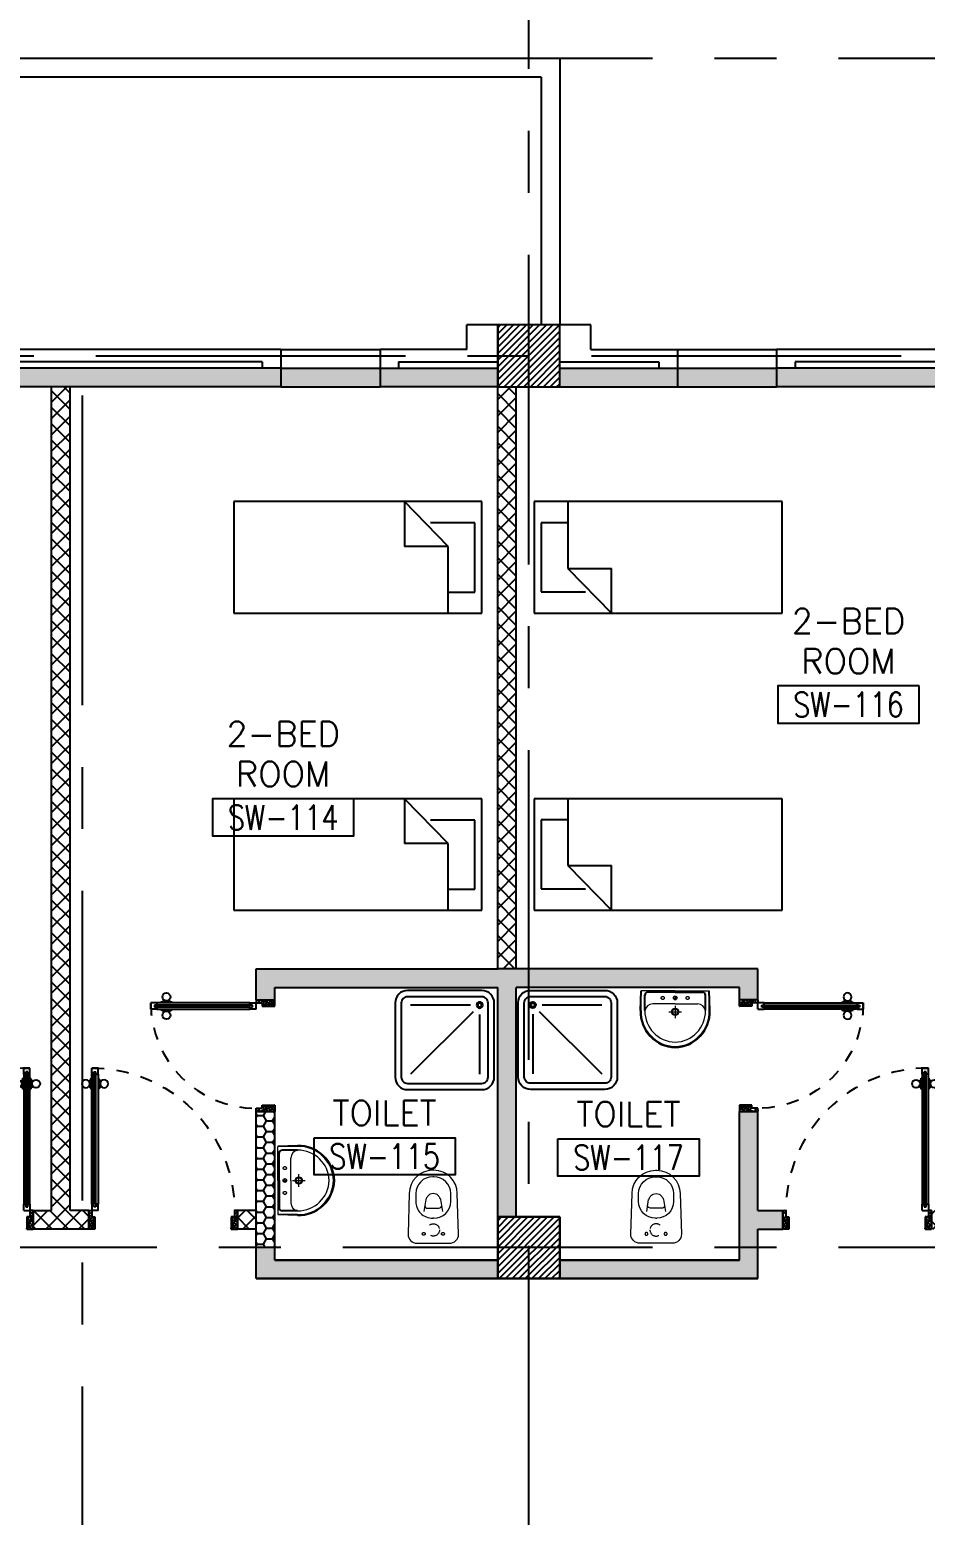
# Model space of a CAD drawing. Extents: x 276011.4 to 276105.3, y 57291.9 to 57371.4.
# Drawn here: x 276083.59 to 276090.82, y 57348.22 to 57360.21 of the extents above; entities that cross this region are included whole.
import ezdxf
from ezdxf.enums import TextEntityAlignment as Align

# ---------------------------------------------------------------- set-up
doc = ezdxf.new("R2010")
doc.units = 0
doc.header["$MEASUREMENT"] = 0
doc.header["$PDMODE"] = 34
for name, pattern in [('CENTERX2', [4, 2.5, -0.5, 0.5, -0.5]), ('DASHED', [0.75, 0.5, -0.25]), ('HIDDEN', [0.375, 0.25, -0.125]), ('HIDDEN2', [0.1875, 0.125, -0.0625])]:
    doc.linetypes.add(name, pattern=pattern)
doc.layers.get('0').update_dxf_attribs({"linetype": 'CONTINUOUS'})
doc.layers.get('DEFPOINTS').update_dxf_attribs({"linetype": 'CONTINUOUS'})
for name, color, linetype in [('AX-DIM', 4, 'CONTINUOUS'), ('AXES', 11, 'CENTERX2'), ('COL', 5, 'CONTINUOUS'), ('DOOR', 7, 'CONTINUOUS'), ('FIX', 3, 'CONTINUOUS'), ('FUR', 4, 'CONTINUOUS'), ('HAT', 8, 'CONTINUOUS'), ('INSUL', 4, 'CONTINUOUS'), ('PROJ-L', 4, 'CONTINUOUS'), ('RM-BOX', 4, 'CONTINUOUS'), ('RM-NAME', 2, 'CONTINUOUS'), ('RM-NO', 2, 'CONTINUOUS'), ('WALL', 2, 'CONTINUOUS'), ('WallType', 11, 'CONTINUOUS'), ('WallType2', 3, 'CONTINUOUS'), ('WIN', 3, 'CONTINUOUS')]:
    doc.layers.add(name, color=color, linetype=linetype)
doc.styles.add('ROMANS', font='ROMANS.shx', dxfattribs={"width": 0.6})
doc.dimstyles.new('STANDARD in', dxfattribs={"dimtxt": 0.24, "dimasz": 0.1, "dimexe": 0.07, "dimexo": 0.05, "dimgap": 0.05, "dimtad": 1, "dimdec": 0, "dimlfac": 1000, "dimzin": 0, "dimdsep": 46, "dimtxsty": 'ROMANS', "dimblk": 'ARCHTICK', "dimcen": 0.05, "dimdle": 0.05, "dimclrd": 4, "dimclre": 4, "dimclrt": 2, "dimadec": 0, "dimazin": 0, "dimtfac": 1, "dimtdec": 0, "dimtmove": 2, "dimatfit": 3, "dimfxl": 0, "dimtolj": 1, "dimtzin": 0, "dimarcsym": 0})
pattern_1 = [(0, (0, 0), (0.075, 0.04330127), [0.05, -0.1]), (120, (0, 0), (-0.074999999836, 0.043301270284), [0.05, -0.1]), (60, (0, 0), (1.64e-10, 0.086602540284), [-0.1, 0.05])]

# ---------------------------------------------------------------- blocks, each defined once
blk = doc.blocks.new('_ARCHTICK')
at = {"color": 0, "linetype": 'ByBlock', "const_width": 0.15}
blk.add_lwpolyline([(-0.5, -0.5), (0.5, 0.5)], dxfattribs=at)
blk = doc.blocks.new('*D111')
at = {"layer": 'AX-DIM', "color": 4, "lineweight": -2, "ltscale": 0.3}
for p, q in [((276020.355, 57365.405), (276020.355, 57370.081)), ((276095.065, 57357.883), (276095.065, 57370.081)), ((276020.305, 57370.011), (276095.115, 57370.011))]:
    blk.add_line(p, q, dxfattribs=at)
at = {"layer": 'DEFPOINTS', "color": 0, "ltscale": 0.3}
for p in [(276095.065, 57370.011), (276020.355, 57365.355), (276095.065, 57357.833)]:
    blk.add_point(p, dxfattribs=at)
at = {"layer": 'AX-DIM', "color": 4, "lineweight": -2, "ltscale": 0.3, "xscale": 0.1, "yscale": 0.1, "zscale": 0.1, "rotation": 180}
blk.add_blockref('_ARCHTICK', (276020.355, 57370.011), dxfattribs=at)
at = {"layer": 'AX-DIM', "color": 4, "lineweight": -2, "ltscale": 0.3, "xscale": 0.1, "yscale": 0.1, "zscale": 0.1}
blk.add_blockref('_ARCHTICK', (276095.065, 57370.011), dxfattribs=at)
at = {"layer": 'AX-DIM', "color": 2, "ltscale": 0.3, "insert": (276057.71, 57370.181), "char_height": 0.24, "attachment_point": 5, "style": 'ROMANS'}
blk.add_mtext('\\A1;74710', dxfattribs=at)
blk = doc.blocks.new('*D604')
at = {"layer": 'AX-DIM', "color": 4, "lineweight": -2, "ltscale": 0.3}
for p, q in [((276089.533, 57367.858), (276103.985, 57367.858)), ((276103.915, 57367.908), (276103.915, 57357.783)), ((276103.265, 57357.833), (276103.985, 57357.833))]:
    blk.add_line(p, q, dxfattribs=at)
at = {"layer": 'DEFPOINTS', "color": 0, "ltscale": 0.3}
for p in [(276089.483, 57367.858), (276103.215, 57357.833), (276103.915, 57357.833)]:
    blk.add_point(p, dxfattribs=at)
at = {"layer": 'AX-DIM', "color": 4, "lineweight": -2, "ltscale": 0.3, "xscale": 0.1, "yscale": 0.1, "zscale": 0.1}
for p, rotation in [((276103.915, 57367.858), 90), ((276103.915, 57357.833), 270)]:
    blk.add_blockref('_ARCHTICK', p, dxfattribs=dict(at, rotation=rotation))
at = {"layer": 'AX-DIM', "color": 2, "ltscale": 0.3, "insert": (276103.745, 57362.845), "char_height": 0.24, "attachment_point": 5, "rotation": 90, "style": 'ROMANS'}
blk.add_mtext('\\A1;10025', dxfattribs=at)
blk = doc.blocks.new('*X57')
at = {"color": 0}
for p, q in [((245929, 169932), (246386, 170390)), ((245929, 169985), (246333, 170390)), ((245929, 170038), (246280, 170390)), ((245929, 170091), (246227, 170390)), ((245929, 170144), (246174, 170390)), ((245929, 170197), (246121, 170390)), ((245929, 170250), (246068, 170390)), ((245929, 170303), (246015, 170390)), ((245929, 170357), (245962, 170390)), ((245939, 169890), (246429, 170379)), ((245992, 169890), (246429, 170326)), ((246045, 169890), (246429, 170273)), ((246098, 169890), (246429, 170220)), ((246151, 169890), (246429, 170167)), ((246204, 169890), (246429, 170114)), ((246257, 169890), (246429, 170061)), ((246310, 169890), (246429, 170008)), ((246363, 169890), (246429, 169955)), ((246416, 169890), (246429, 169902))]:
    blk.add_line(p, q, dxfattribs=at)
blk = doc.blocks.new('COL50')
at = {"layer": 'COL'}
blk.add_lwpolyline([(-250, 250), (-250, -250), (250, -250), (250, 250)], close=True, dxfattribs=at)
blk = doc.blocks.new('*X50')
at = {"color": 0}
for p, q in [((245927, 177090), (246427, 177590)), ((245929, 177145), (246374, 177590)), ((245929, 177198), (246321, 177590)), ((245929, 177251), (246267, 177590)), ((245929, 177304), (246214, 177590)), ((245929, 177357), (246161, 177590)), ((245929, 177410), (246108, 177590)), ((245929, 177463), (246055, 177590)), ((245929, 177516), (246002, 177590)), ((245929, 177569), (245949, 177590)), ((245980, 177090), (246429, 177539)), ((246033, 177090), (246429, 177486)), ((246086, 177090), (246429, 177433)), ((246139, 177090), (246429, 177380)), ((246192, 177090), (246429, 177327)), ((246245, 177090), (246429, 177274)), ((246298, 177090), (246429, 177220)), ((246351, 177090), (246429, 177167)), ((246404, 177090), (246429, 177114))]:
    blk.add_line(p, q, dxfattribs=at)
blk = doc.blocks.new('DOOR100')
at = {"layer": 'DOOR', "color": 0, "linetype": 'ByBlock'}
for p, q in [((-82, 1205), (-91, 1205)), ((-91, 1205), (-91, 1140)), ((-75, 1218), (-82, 1218)), ((-82, 1128), (-82, 1218)), ((-82, 1205), (-82, 1140)), ((-25, 1300), (-75, 1300)), ((-75, 1300), (-25, 1300)), ((-75, 1250), (-75, 1300)), ((-58, 1250), (-75, 1250)), ((-42, 1270), (-58, 1270)), ((-58, 1250), (-58, 1270)), ((-42, 1250), (-42, 1270)), ((-25, 1250), (-42, 1250)), ((-25, 1250), (-25, 1300)), ((-25, 1218), (-18, 1218)), ((-18, 1128), (-18, 1218)), ((-18, 1205), (-9, 1205)), ((-18, 1205), (-18, 1140)), ((-9, 1205), (-9, 1140)), ((-82, 1140), (-91, 1140)), ((-75, 1128), (-82, 1128)), ((-25, 1128), (-18, 1128)), ((-18, 1140), (-9, 1140)), ((-1200, 0), (-1200, 150)), ((-1200, 150), (-1175, 150)), ((-1200, 150), (-1200, 0)), ((-1175, 150), (-1175, 100)), ((-75, 200), (-58, 200)), ((-75, 150), (-75, 200)), ((-75, 150), (-25, 150)), ((-58, 200), (-58, 180)), ((-58, 180), (-42, 180)), ((-42, 200), (-25, 200)), ((-42, 180), (-42, 200)), ((-25, 200), (-25, 150)), ((0, 150), (-25, 150)), ((-25, 150), (-25, 100)), ((0, 150), (0, 0)), ((-1150, 0), (-1200, 0)), ((-1175, 100), (-1150, 100)), ((-1150, 100), (-1150, 0)), ((-50, 100), (-50, 0)), ((-25, 100), (-50, 100)), ((-50, 0), (0, 0))]:
    blk.add_line(p, q, dxfattribs=at)
at = {"layer": 'DOOR', "linetype": 'ByBlock'}
for p, q in [((-75, 1250), (-75, 200)), ((-58, 200), (-58, 1250)), ((-42, 200), (-42, 1250)), ((-25, 200), (-25, 1250)), ((0, 0), (0, 150))]:
    blk.add_line(p, q, dxfattribs=at)
at = {"layer": 'DOOR', "color": 9, "linetype": 'ByBlock'}
for p, q in [((-1150, 0), (-1200, 114)), ((-1150, 0), (-1200, 40)), ((-1150, 0), (-1163, 100)), ((-50, 0), (0, 114)), ((-50, 0), (-37, 100)), ((-50, 0), (0, 40))]:
    blk.add_line(p, q, dxfattribs=at)
at = {"layer": 'DOOR', "color": 0, "linetype": 'ByBlock'}
for centre in [(-124, 1173), (24, 1173)]:
    blk.add_circle(centre, 32.4, dxfattribs=at)
at = {"layer": 'DOOR', "linetype": 'HIDDEN', "ltscale": 0.5}
blk.add_arc((-25, 150), 1150, 90, 180.0001, dxfattribs=at)
at = {"layer": 'DOOR', "color": 9, "linetype": 'ByBlock'}
for centre, radius, start, end in [((-1150, 0), 154, 103.7142, 108.8947), ((-1150, 0), 134, 100.72, 111.8402), ((-50, 0), 134, 68.1598, 79.28), ((-50, 0), 154, 71.1053, 76.2858), ((-1150, 0), 94.4, 90, 121.9818), ((-1150, 0), 74.4, 90, 132.2236), ((-1150, 0), 54.4, 90, 156.7926), ((-1150, 0), 34.4, 90, 180), ((-1150, 0), 14.4, 90, 180), ((-50, 0), 94.4, 58.0182, 90), ((-50, 0), 74.4, 47.7764, 90), ((-50, 0), 54.4, 23.2074, 90), ((-50, 0), 34.4, 0, 90), ((-50, 0), 14.4, 0, 90), ((-50, 0), 114, 64.0838, 77.3774)]:
    blk.add_arc(centre, radius, start, end, dxfattribs=at)
blk = doc.blocks.new('DOOR90')
at = {"layer": 'DOOR', "color": 0, "linetype": 'ByBlock'}
for p, q in [((-150, 0), (-150, -25)), ((-150, 0), (0, 0)), ((0, -50), (0, 0)), ((-1000, -25), (-1000, -75)), ((-1000, -75), (-1000, -25)), ((-950, -25), (-1000, -25)), ((-950, -75), (-1000, -75)), ((-970, -42), (-970, -58)), ((-950, -42), (-970, -42)), ((-950, -58), (-970, -58)), ((-950, -25), (-950, -42)), ((-950, -58), (-950, -75)), ((-918, -25), (-918, -18)), ((-828, -18), (-918, -18)), ((-918, -75), (-918, -82)), ((-828, -82), (-918, -82)), ((-905, -18), (-905, -9)), ((-905, -9), (-840, -9)), ((-905, -18), (-840, -18)), ((-905, -82), (-905, -91)), ((-905, -82), (-840, -82)), ((-905, -91), (-840, -91)), ((-840, -18), (-840, -9)), ((-840, -82), (-840, -91)), ((-828, -25), (-828, -18)), ((-828, -75), (-828, -82)), ((-200, -42), (-200, -25)), ((-200, -25), (-150, -25)), ((-180, -42), (-200, -42)), ((-200, -75), (-200, -58)), ((-200, -58), (-180, -58)), ((-150, -75), (-200, -75)), ((-180, -58), (-180, -42)), ((-150, -75), (-150, -25)), ((-150, -25), (-100, -25)), ((-100, -25), (-100, -50)), ((-100, -50), (0, -50)), ((-150, -900), (-150, -875)), ((-150, -875), (-100, -875)), ((0, -900), (-150, -900)), ((-150, -900), (0, -900)), ((-100, -850), (0, -850)), ((-100, -875), (-100, -850)), ((0, -850), (0, -900))]:
    blk.add_line(p, q, dxfattribs=at)
at = {"layer": 'DOOR', "color": 9, "linetype": 'ByBlock'}
for p, q in [((0, -50), (-114, 0)), ((0, -50), (-40, 0)), ((0, -50), (-100, -37)), ((0, -850), (-114, -900)), ((0, -850), (-100, -863)), ((0, -850), (-40, -900))]:
    blk.add_line(p, q, dxfattribs=at)
at = {"layer": 'DOOR', "linetype": 'ByBlock'}
for p, q in [((-200, -25), (-950, -25)), ((-200, -42), (-950, -42)), ((-200, -58), (-950, -58)), ((-950, -75), (-200, -75))]:
    blk.add_line(p, q, dxfattribs=at)
at = {"layer": 'DOOR', "color": 0, "linetype": 'ByBlock'}
for centre in [(-873, 24), (-873, -124)]:
    blk.add_circle(centre, 32.4, dxfattribs=at)
at = {"layer": 'DOOR', "color": 9, "linetype": 'ByBlock'}
for centre, radius, start, end in [((0, -50), 154, 161.1053, 166.2858), ((0, -50), 134, 158.1598, 169.28), ((0, -50), 94.4, 148.0182, 180), ((0, -50), 74.4, 137.7764, 180), ((0, -50), 114, 154.0838, 167.3774), ((0, -50), 54.4, 113.2074, 180), ((0, -50), 34.4, 90, 180), ((0, -50), 14.4, 90, 180), ((0, -850), 154, 193.7142, 198.8947), ((0, -850), 134, 190.72, 201.8402), ((0, -850), 94.4, 180, 211.9818), ((0, -850), 74.4, 180, 222.2236), ((0, -850), 54.4, 180, 246.7926), ((0, -850), 34.4, 180, 270), ((0, -850), 14.4, 180, 270)]:
    blk.add_arc(centre, radius, start, end, dxfattribs=at)
at = {"layer": 'DOOR', "linetype": 'HIDDEN', "ltscale": 0.5}
blk.add_arc((-150, -25), 850, 180, 270, dxfattribs=at)
blk = doc.blocks.new('RM1')
at = {"layer": 'RM-BOX'}
blk.add_lwpolyline([(570, -200), (-570, -200), (-570, -500), (570, -500)], close=True, dxfattribs=at)
at = {"layer": 'RM-NAME', "style": 'ROMANS'}
for tag, p in [('ROOMNAME1', (0, 324)), ('ROOMNAME2', (0, 0))]:
    blk.add_attdef(tag, text='', height=200, dxfattribs=at).set_placement(p, align=Align.MIDDLE)
at = {"layer": 'RM-NO', "style": 'ROMANS', "width": 0.8}
blk.add_attdef('ROOMNO', text='', height=200, dxfattribs=at).set_placement((0, -350), align=Align.MIDDLE)
blk = doc.blocks.new('LAV1')
at = {"layer": 'FIX', "linetype": 'DASHED', "lineweight": 20, "ltscale": 0.05}
for p, q in [((0, 170), (0, 270)), ((0, 170), (0, 270)), ((50, 220), (-50, 220))]:
    blk.add_line(p, q, dxfattribs=at)
at = {"layer": 'FIX', "linetype": 'ByBlock', "ltscale": 0.3}
for p, q in [((-280, 210), (-275, 50)), ((-245, 210), (-245, 85)), ((245, 210), (245, 85)), ((280, 210), (275, 50)), ((0, 60), (-220, 60)), ((0, 60), (220, 60))]:
    blk.add_line(p, q, dxfattribs=at)
at = {"layer": 'FIX', "linetype": 'Continuous', "lineweight": 20}
for p, q in [((-275, 210), (-275, 50)), ((0, 155), (-181, 155)), ((0, 155), (181, 155)), ((275, 210), (275, 50)), ((0, 50), (-275, 50)), ((0, 50), (-252, 50)), ((0, 50), (252, 50)), ((0, 50), (275, 50))]:
    blk.add_line(p, q, dxfattribs=at)
at = {"layer": 'FIX', "lineweight": 20}
for p, q in [((0, 92), (0, 123)), ((16, 107), (-15, 107))]:
    blk.add_line(p, q, dxfattribs=at)
for centre, radius in [((0, 220), 29.5), ((0, 220), 22.5), ((0, 107), 15.5)]:
    blk.add_circle(centre, radius, dxfattribs=at)
at = {"layer": 'FIX', "linetype": 'HIDDEN', "lineweight": 20, "ltscale": 0.05}
for centre in [(-100, 107), (100, 107)]:
    blk.add_circle(centre, 12.4, dxfattribs=at)
at = {"layer": 'FIX', "linetype": 'ByBlock', "ltscale": 0.3}
for centre, radius, start, end in [((7, 220), 287, 91.3776, 182.0064), ((-7, 220), 287, 357.9936, 88.6224), ((-220, 85), 24.9, 179.7021, 269.9486), ((220, 85), 24.9, 270.0514, 0.2979)]:
    blk.add_arc(centre, radius, start, end, dxfattribs=at)
at = {"layer": 'FIX', "linetype": 'Continuous', "lineweight": 20}
for centre, radius, start, end in [((8, 217), 283, 91.6988, 181.351), ((-8, 217), 283, 358.649, 88.3012), ((8, 212), 253, 91.7328, 180.4884), ((-8, 212), 253, 359.5116, 88.2672), ((-179, 222), 66.9, 190.2006, 268.0786), ((179, 222), 66.9, 271.9214, 349.7994)]:
    blk.add_arc(centre, radius, start, end, dxfattribs=at)
blk = doc.blocks.new('SHR1')
at = {"layer": 'FIX'}
for p, q in [((-196, 196), (-700, 700)), ((-143, 218), (-143, 700)), ((-218, 143), (-700, 143))]:
    blk.add_line(p, q, dxfattribs=at)
for points in [[(-825, 125), (-825, 725, -0.414214), (-725, 825), (-125, 825, -0.414214), (-25, 725), (-25, 125, -0.414214), (-125, 25), (-725, 25, -0.414214)], [(-775, 125), (-775, 725, -0.414214), (-725, 775), (-125, 775, -0.414214), (-75, 725), (-75, 125, -0.414214), (-125, 75), (-725, 75, -0.414214)]]:
    blk.add_lwpolyline(points, format="xyb", close=True, dxfattribs=at)
for radius in [25, 15]:
    blk.add_circle((-143, 143), radius, dxfattribs=at)
blk = doc.blocks.new('WC1')
at = {"layer": 'FIX', "lineweight": 20}
for p, q in [((-210, 204), (-538, 194)), ((-475, 141), (-538, 141)), ((-727, 5), (-727, -5)), ((-674, 5), (-674, -5)), ((-534, 24), (-540, 0)), ((-540, 0), (-534, -24)), ((-395, 76), (-490, 60)), ((-339, 5), (-339, -5)), ((-490, -60), (-395, -76)), ((-538, -141), (-475, -141)), ((-538, -194), (-210, -204))]:
    blk.add_line(p, q, dxfattribs=at)
at = {"layer": 'FIX', "linetype": 'Continuous', "lineweight": 20}
blk.add_line((-420, -47), (-420, 45), dxfattribs=at)
at = {"layer": 'FIX', "lineweight": 20}
blk.add_lwpolyline([(-213, -204), (-210, -204, 0.414214), (-137, -131), (-137, 0), (-137, 131, 0.414214), (-210, 204)], format="xyb", dxfattribs=at)
at = {"layer": 'FIX', "linetype": 'HIDDEN2', "lineweight": 20, "ltscale": 0.3}
blk.add_circle((-245, 0), 49.8, dxfattribs=at)
at = {"layer": 'FIX', "linetype": 'HIDDEN', "lineweight": 20, "ltscale": 0.05}
for centre in [(-213, 78), (-213, -77)]:
    blk.add_circle(centre, 11.6, dxfattribs=at)
at = {"layer": 'FIX', "lineweight": 20}
for centre, radius, start, end in [((-538, 5), 189, 90, 180), ((-538, 5), 136, 90, 180), ((-475, 5), 136, 360, 90), ((-473, -7), 68.2, 128.9242, 152.8468), ((-464, -18), 82, 108.496, 128.9242), ((-538, -5), 189, 180, 270), ((-538, -5), 136, 180, 270), ((-473, 7), 68.2, 207.1532, 231.0758), ((-464, 18), 82, 231.0758, 251.504), ((-475, -5), 136, 270, 0)]:
    blk.add_arc(centre, radius, start, end, dxfattribs=at)
at = {"layer": 'FIX', "linetype": 'Continuous', "lineweight": 20}
for centre, start, end in [((-443, 46), 357.6662, 91.6121), ((-442, -46), 268.3879, 2.3338)]:
    blk.add_arc(centre, 22.3, start, end, dxfattribs=at)

msp = doc.modelspace()

# ---------------------------------------------------------------- hatches: boundary and pattern name
at = {"layer": 'WallType', "linetype": 'ByBlock', "ltscale": 0.3}
h = msp.add_hatch(dxfattribs=at)
h.set_pattern_fill('ANSI37', color=256, scale=0.75, style=0)
h.set_pattern_definition([(45, (0, 0), (-0.066291260736, 0.066291260736), []), (135, (0, 0), (-0.066291260736, -0.066291260736), [])])
h.paths.add_polyline_path([(276083.9155, 57357.3329), (276083.7655, 57357.3329), (276083.7655, 57350.6829), (276083.6155, 57350.6829), (276083.6155, 57350.5329), (276084.0155, 57350.5329), (276084.0155, 57350.6829), (276083.9155, 57350.6829)])
h.paths.add_polyline_path([(276087.5155, 57357.3329), (276087.3655, 57357.3329), (276087.3655, 57352.6329), (276087.5155, 57352.6329)])
h.paths.add_polyline_path([(276091.2155, 57357.3329), (276091.0655, 57357.3329), (276091.0655, 57350.6829), (276090.8655, 57350.6829), (276090.8655, 57350.5329), (276091.2155, 57350.5329)])
h.paths.add_polyline_path([(276091.4155, 57350.6829), (276091.2155, 57350.6829), (276091.2155, 57350.5329), (276091.4155, 57350.5329)])
h.paths.add_polyline_path([(276084.0655, 57350.6829), (276084.0155, 57350.6829), (276084.0155, 57350.5329), (276084.0655, 57350.5329)])
h.paths.add_polyline_path([(276082.4155, 57350.6829), (276082.2655, 57350.6829), (276082.2655, 57350.5329), (276082.4155, 57350.5329)])
h.paths.add_polyline_path([(276085.4155, 57350.6829), (276085.2655, 57350.6829), (276085.2655, 57350.5329), (276085.4155, 57350.5329)])
at = {"layer": 'WallType2', "linetype": 'ByBlock', "ltscale": 0.3}
h = msp.add_hatch(dxfattribs=at)
h.set_pattern_fill('HONEY', color=256, scale=0.4, style=0)
h.set_pattern_definition(pattern_1)
h.paths.add_polyline_path([(276081.5867, 57357.4829), (276080.6655, 57357.4829), (276080.6655, 57357.3329), (276081.5867, 57357.3329)])
h.paths.add_polyline_path([(276082.3867, 57357.4829), (276081.5867, 57357.4829), (276081.5867, 57357.3329), (276082.3867, 57357.3329)])
h.paths.add_polyline_path([(276084.0155, 57357.4829), (276082.3867, 57357.4829), (276082.3867, 57357.3329), (276083.7655, 57357.3329), (276084.0155, 57357.3329)])
h.paths.add_polyline_path([(276085.6155, 57357.4829), (276084.0155, 57357.4829), (276084.0155, 57357.3329), (276085.6155, 57357.3329)])
h.paths.add_polyline_path([(276086.4155, 57357.4829), (276085.6155, 57357.4829), (276085.6155, 57357.3329), (276086.4155, 57357.3329)])
h.paths.add_polyline_path([(276087.3635, 57357.4829), (276086.4155, 57357.4829), (276086.4155, 57357.3329), (276087.3635, 57357.3329)])
h = msp.add_hatch(dxfattribs=at)
h.set_pattern_fill('HONEY', color=256, scale=0.4, style=0)
h.set_pattern_definition(pattern_1)
h.paths.add_polyline_path([(276088.8155, 57357.4829), (276087.8655, 57357.4829), (276087.8655, 57357.3329), (276088.8155, 57357.3329)])
h.paths.add_polyline_path([(276089.6155, 57357.4829), (276088.8155, 57357.4829), (276088.8155, 57357.3329), (276089.6155, 57357.3329)])
h.paths.add_polyline_path([(276091.2155, 57357.4829), (276089.6155, 57357.4829), (276089.6155, 57357.3329), (276091.2155, 57357.3329)])
h.paths.add_polyline_path([(276092.8155, 57357.4829), (276091.2155, 57357.4829), (276091.2155, 57357.3329), (276092.8155, 57357.3329)])
h.paths.add_polyline_path([(276093.6155, 57357.4829), (276092.8155, 57357.4829), (276092.8155, 57357.3329), (276093.6155, 57357.3329)])
h.paths.add_polyline_path([(276094.5655, 57357.4829), (276093.6155, 57357.4829), (276093.6155, 57357.3329), (276094.5655, 57357.3329)])
h = msp.add_hatch(dxfattribs=at)
h.set_pattern_fill('HONEY', color=256, scale=0.4, style=0)
h.set_pattern_definition(pattern_1)
h.paths.add_polyline_path([(276087.6155, 57352.6329), (276087.3655, 57352.6329), (276085.4155, 57352.6329), (276085.4155, 57352.3829), (276085.5655, 57352.3829), (276085.5655, 57352.4829), (276087.3655, 57352.4829), (276087.3655, 57350.6329), (276087.5155, 57350.6329), (276087.5155, 57352.4829), (276087.6155, 57352.4829)])
h.paths.add_polyline_path([(276089.4655, 57352.6329), (276087.6155, 57352.6329), (276087.6155, 57352.4829), (276089.3155, 57352.4829), (276089.3155, 57352.3829), (276089.4655, 57352.3829)])
h.paths.add_polyline_path([(276089.4655, 57351.4829), (276089.3155, 57351.4829), (276089.3155, 57350.3829), (276089.4655, 57350.3829), (276089.4655, 57350.5329), (276089.6655, 57350.5329), (276089.6655, 57350.6829), (276089.4655, 57350.6829)])
h.paths.add_polyline_path([(276089.4655, 57350.3829), (276089.3155, 57350.3829), (276089.3155, 57350.2829), (276087.8655, 57350.2829), (276087.8655, 57350.1329), (276089.4655, 57350.1329)])
h.paths.add_polyline_path([(276087.3655, 57350.2829), (276085.5655, 57350.2829), (276085.5655, 57350.3829), (276085.4155, 57350.3829), (276085.4155, 57350.1329), (276087.3655, 57350.1329)])
h = msp.add_hatch(dxfattribs=at)
h.set_pattern_fill('HONEY', color=256, scale=0.4, style=0)
h.set_pattern_definition(pattern_1)
h.paths.add_polyline_path([(276085.5655, 57351.4829), (276085.4155, 57351.4829), (276085.4155, 57350.5329), (276085.4155, 57350.3829), (276085.5655, 57350.3829)])

# ---------------------------------------------------------------- linework, layer by layer
at = {"layer": 'AXES'}
for p, q in [((276087.6155, 57291.8986), (276087.6155, 57370.7113)), ((276104.6155, 57359.9829), (276052.5255, 57359.9829)), ((276032.1217, 57357.5829), (276104.6155, 57357.5829)), ((276084.0155, 57298.7629), (276084.0155, 57357.5829)), ((276104.6155, 57350.3829), (276052.5255, 57350.3829))]:
    msp.add_line(p, q, dxfattribs=at)
at = {"layer": 'COL'}
msp.add_lwpolyline([(276087.8655, 57357.3329), (276087.8655, 57357.8329), (276087.3655, 57357.8329), (276087.3655, 57357.3329)], close=True, dxfattribs=at)
at = {"layer": 'FUR'}
for p, q in [((276087.2372, 57356.4049), (276085.2372, 57356.4049)), ((276085.2372, 57356.4049), (276085.2372, 57355.5049)), ((276086.6121, 57356.4049), (276086.6121, 57356.0437)), ((276086.9656, 57356.0437), (276086.6121, 57356.4049)), ((276087.2372, 57355.5049), (276087.2372, 57356.4049)), ((276089.6596, 57356.4049), (276087.6596, 57356.4049)), ((276087.6596, 57356.4049), (276087.6596, 57355.5049)), ((276087.9312, 57356.4049), (276087.9312, 57355.866)), ((276089.6596, 57355.5049), (276089.6596, 57356.4049)), ((276087.1817, 57356.2327), (276086.822, 57356.2327)), ((276087.1817, 57355.6748), (276087.1817, 57356.2327)), ((276087.715, 57356.235), (276087.715, 57355.677)), ((276087.9312, 57356.235), (276087.715, 57356.235)), ((276086.9656, 57356.0437), (276086.6121, 57356.0437)), ((276086.9656, 57355.5049), (276086.9656, 57356.0437)), ((276087.9312, 57355.866), (276088.2846, 57355.866)), ((276087.9312, 57355.866), (276088.2846, 57355.5049)), ((276088.2846, 57355.5049), (276088.2846, 57355.866)), ((276087.715, 57355.677), (276088.0747, 57355.677)), ((276086.9656, 57355.6748), (276087.1817, 57355.6748)), ((276085.2372, 57355.5049), (276087.2372, 57355.5049)), ((276087.6596, 57355.5049), (276089.6596, 57355.5049)), ((276087.2372, 57354.0061), (276085.2372, 57354.0061)), ((276085.2372, 57354.0061), (276085.2372, 57353.1061)), ((276086.6121, 57354.0061), (276086.6121, 57353.6449)), ((276086.9656, 57353.6449), (276086.6121, 57354.0061)), ((276087.2372, 57353.1061), (276087.2372, 57354.0061)), ((276089.6596, 57354.0061), (276087.6596, 57354.0061)), ((276087.6596, 57354.0061), (276087.6596, 57353.1061)), ((276087.9312, 57354.0061), (276087.9312, 57353.4672)), ((276089.6596, 57353.1061), (276089.6596, 57354.0061)), ((276087.1817, 57353.8339), (276086.822, 57353.8339)), ((276087.1817, 57353.276), (276087.1817, 57353.8339)), ((276087.715, 57353.8362), (276087.715, 57353.2782)), ((276087.9312, 57353.8362), (276087.715, 57353.8362)), ((276086.9656, 57353.6449), (276086.6121, 57353.6449)), ((276086.9656, 57353.1061), (276086.9656, 57353.6449)), ((276087.9312, 57353.4672), (276088.2846, 57353.4672)), ((276087.9312, 57353.4672), (276088.2846, 57353.1061)), ((276088.2846, 57353.1061), (276088.2846, 57353.4672)), ((276087.715, 57353.2782), (276088.0747, 57353.2782)), ((276086.9656, 57353.276), (276087.1817, 57353.276)), ((276085.2372, 57353.1061), (276087.2372, 57353.1061)), ((276087.6596, 57353.1061), (276089.6596, 57353.1061))]:
    msp.add_line(p, q, dxfattribs=at)
at = {"layer": 'INSUL'}
for p, q in [((276085.6155, 57357.4829), (276082.3867, 57357.4829)), ((276085.4655, 57357.5329), (276082.5367, 57357.5329)), ((276085.4655, 57357.5329), (276085.4655, 57357.4829)), ((276086.4155, 57357.4829), (276087.3655, 57357.4829)), ((276086.5655, 57357.5329), (276086.5655, 57357.4829)), ((276086.5655, 57357.5329), (276087.3655, 57357.5329)), ((276087.8655, 57357.5329), (276088.6655, 57357.5329)), ((276087.8655, 57357.4829), (276088.8155, 57357.4829)), ((276088.6655, 57357.5329), (276088.6655, 57357.4829)), ((276092.8155, 57357.4829), (276089.6155, 57357.4829)), ((276089.7655, 57357.5329), (276089.7655, 57357.4829)), ((276092.6655, 57357.5329), (276089.7655, 57357.5329))]:
    msp.add_line(p, q, dxfattribs=at)
at = {"layer": 'PROJ-L', "linetype": 'Continuous'}
for p, q in [((276087.8655, 57359.9829), (276069.3655, 57359.9829)), ((276087.8655, 57359.9829), (276087.8655, 57357.8329)), ((276087.7155, 57359.8329), (276069.5155, 57359.8329)), ((276087.7155, 57359.8329), (276087.7155, 57357.8329))]:
    msp.add_line(p, q, dxfattribs=at)
at = {"layer": 'WALL'}
for p, q in [((276087.1155, 57357.6329), (276087.1155, 57357.8329)), ((276088.1155, 57357.8329), (276087.1155, 57357.8329)), ((276088.1155, 57357.6329), (276088.1155, 57357.8329)), ((276085.6155, 57357.6329), (276082.3867, 57357.6329)), ((276085.6155, 57357.6329), (276085.6155, 57357.3329)), ((276086.4155, 57357.6329), (276086.4155, 57357.3329)), ((276087.1155, 57357.6329), (276086.4155, 57357.6329)), ((276088.1155, 57357.6329), (276088.8155, 57357.6329)), ((276088.8155, 57357.6329), (276088.8155, 57357.3329)), ((276089.6155, 57357.6329), (276089.6155, 57357.3329)), ((276092.8155, 57357.6329), (276089.6155, 57357.6329)), ((276083.7655, 57357.3329), (276082.3867, 57357.3329)), ((276085.6155, 57357.3329), (276083.7655, 57357.3329)), ((276083.7655, 57350.6829), (276083.7655, 57357.3329)), ((276083.9155, 57350.6829), (276083.9155, 57357.3329)), ((276087.3655, 57357.3329), (276086.4155, 57357.3329)), ((276087.3655, 57352.6329), (276087.3655, 57357.3329)), ((276087.5155, 57352.6329), (276087.5155, 57357.3329)), ((276087.8655, 57357.3329), (276088.8155, 57357.3329)), ((276091.2155, 57357.3329), (276089.6155, 57357.3329)), ((276085.4155, 57352.6329), (276087.3655, 57352.6329)), ((276085.4155, 57352.3829), (276085.4155, 57352.6329)), ((276089.4655, 57352.6329), (276087.3655, 57352.6329)), ((276089.4655, 57352.3829), (276089.4655, 57352.6329)), ((276085.5655, 57352.4829), (276087.3655, 57352.4829)), ((276085.5655, 57352.3829), (276085.5655, 57352.4829)), ((276087.3655, 57350.6329), (276087.3655, 57352.4829)), ((276087.5155, 57350.6329), (276087.5155, 57352.4829)), ((276089.3155, 57352.4829), (276087.5155, 57352.4829)), ((276089.3155, 57352.3829), (276089.3155, 57352.4829)), ((276085.4155, 57352.3829), (276085.5655, 57352.3829)), ((276089.4655, 57352.3829), (276089.3155, 57352.3829)), ((276085.4155, 57351.4829), (276085.5655, 57351.4829)), ((276085.4155, 57350.5329), (276085.4155, 57351.4829)), ((276085.5655, 57350.2829), (276085.5655, 57351.4829)), ((276089.3155, 57350.2829), (276089.3155, 57351.4829)), ((276089.4655, 57351.4829), (276089.3155, 57351.4829)), ((276089.4655, 57350.6829), (276089.4655, 57351.4829)), ((276085.4155, 57350.1329), (276085.4155, 57350.5329)), ((276089.4655, 57350.1329), (276089.4655, 57350.5329))]:
    msp.add_line(p, q, dxfattribs=at)
at = {"layer": 'WALL', "color": 2, "linetype": 'ByBlock'}
for p, q in [((276083.6155, 57350.5329), (276083.6155, 57350.6829)), ((276084.0655, 57350.5329), (276084.0655, 57350.6829)), ((276085.2655, 57350.5329), (276085.2655, 57350.6829)), ((276089.6655, 57350.5329), (276089.6655, 57350.6829))]:
    msp.add_line(p, q, dxfattribs=at)
at = {"layer": 'WALL', "linetype": 'ByBlock'}
for p, q in [((276083.6155, 57350.6829), (276083.7655, 57350.6829)), ((276084.0655, 57350.6829), (276083.9155, 57350.6829)), ((276085.4155, 57350.6829), (276085.2655, 57350.6829)), ((276089.4655, 57350.6829), (276089.6655, 57350.6829)), ((276084.0655, 57350.5329), (276083.6155, 57350.5329)), ((276085.4155, 57350.5329), (276085.2655, 57350.5329)), ((276089.4655, 57350.5329), (276089.6655, 57350.5329)), ((276087.3655, 57350.2829), (276085.5655, 57350.2829)), ((276085.5655, 57350.2829), (276087.3655, 57350.2829)), ((276085.5655, 57350.2829), (276087.3655, 57350.2829)), ((276087.8618, 57350.2829), (276089.3155, 57350.2829)), ((276087.8618, 57350.2829), (276089.3155, 57350.2829)), ((276089.3155, 57350.2829), (276087.8618, 57350.2829)), ((276089.3155, 57350.2829), (276087.8618, 57350.2829)), ((276087.3655, 57350.1329), (276085.4155, 57350.1329)), ((276087.3655, 57350.1329), (276085.4155, 57350.1329)), ((276085.4155, 57350.1329), (276087.3655, 57350.1329)), ((276087.8618, 57350.1329), (276089.4655, 57350.1329)), ((276087.8618, 57350.1329), (276089.4655, 57350.1329)), ((276089.4655, 57350.1329), (276087.8618, 57350.1329))]:
    msp.add_line(p, q, dxfattribs=at)
at = {"layer": 'WALL', "linetype": 'ByBlock', "ltscale": 0.3}
for points in [[(276087.8655, 57357.8329), (276087.3635, 57357.8329), (276087.3635, 57357.3329), (276087.8655, 57357.3329)], [(276087.8655, 57350.6329), (276087.3655, 57350.6329), (276087.3655, 57350.1329), (276087.8655, 57350.1329)]]:
    msp.add_lwpolyline(points, close=True, dxfattribs=at)
at = {"layer": 'WIN'}
for p, q in [((276085.6155, 57357.6329), (276086.4155, 57357.6329)), ((276088.8155, 57357.6329), (276089.6155, 57357.6329)), ((276085.6155, 57357.4829), (276086.4155, 57357.4829)), ((276088.8155, 57357.4829), (276089.6155, 57357.4829)), ((276085.6155, 57357.3329), (276086.4155, 57357.3329)), ((276088.8155, 57357.3329), (276089.6155, 57357.3329))]:
    msp.add_line(p, q, dxfattribs=at)

# ---------------------------------------------------------------- block references
at = {"layer": 'COL', "xscale": -0.001, "yscale": 0.001, "zscale": 0.001}
msp.add_blockref('COL50', (276087.6155, 57350.3829), dxfattribs=at)
at = {"layer": 'DOOR', "color": 0, "linetype": 'ByBlock', "yscale": 0.001, "zscale": 0.001}
for name, p, xscale in [('DOOR90', (276085.5655, 57352.3829), 0.001), ('DOOR90', (276089.3155, 57352.3829), -0.001), ('DOOR100', (276083.6155, 57350.5329), 0.001), ('DOOR100', (276084.0655, 57350.5329), -0.001), ('DOOR100', (276090.8655, 57350.5329), 0.001)]:
    msp.add_blockref(name, p, dxfattribs=dict(at, xscale=xscale))
at = {"layer": 'FIX', "yscale": 0.001, "zscale": 0.001}
for name, p, xscale, rotation in [('SHR1', (276087.3626, 57352.4835), -0.001, 180), ('SHR1', (276087.5051, 57352.4849), 0.001, 180), ('LAV1', (276088.7975, 57352.5059), 0.001, 180), ('LAV1', (276085.5405, 57350.9249), 0.001, 270), ('WC1', (276086.8455, 57350.2809), 0.001, 270), ('WC1', (276088.6435, 57350.2809), -0.001, 90)]:
    msp.add_blockref(name, p, dxfattribs=dict(at, xscale=xscale, rotation=rotation))
at = {"layer": 'HAT', "xscale": 0.001, "yscale": 0.001, "zscale": 0.001}
for name in ['*X50', '*X57']:
    msp.add_blockref(name, (275841.4369, 57180.2432), dxfattribs=at)
at = {"layer": 'RM-NAME', "xscale": 0.001, "yscale": 0.001, "zscale": 0.001}
for p, values in [((276090.196, 57355.1171), {'ROOMNO': 'SW-116', 'ROOMNAME2': 'ROOM', 'ROOMNAME1': '2-BED'}), ((276085.6342, 57354.2061), {'ROOMNO': 'SW-114', 'ROOMNAME2': 'ROOM', 'ROOMNAME1': '2-BED'})]:
    msp.add_blockref('RM1', p, dxfattribs=at).add_auto_attribs(values)
at = {"layer": 'RM-NAME'}
ref = msp.add_blockref('RM1', (276086.453, 57351.4696), dxfattribs=dict(at, xscale=-0.001, yscale=0.001, zscale=0.001))
ref.add_attrib('ROOMNO', 'SW-115', dxfattribs={"layer": 'RM-NO', "height": 0.2, "style": 'ROMANS', "width": 0.8}).set_placement((276086.453, 57351.1196), align=Align.MIDDLE)
ref.add_attrib('ROOMNAME2', 'TOILET', dxfattribs={"height": 0.2, "style": 'ROMANS'}).set_placement((276086.453, 57351.4696), align=Align.MIDDLE)
ref = msp.add_blockref('RM1', (276088.421, 57351.4611), dxfattribs=dict(at, xscale=-0.001, yscale=0.001, zscale=0.001))
ref.add_attrib('ROOMNO', 'SW-117', dxfattribs={"layer": 'RM-NO', "height": 0.2, "style": 'ROMANS', "width": 0.8}).set_placement((276088.421, 57351.1111), align=Align.MIDDLE)
ref.add_attrib('ROOMNAME2', 'TOILET', dxfattribs={"height": 0.2, "style": 'ROMANS'}).set_placement((276088.421, 57351.4611), align=Align.MIDDLE)

# ---------------------------------------------------------------- dimensions: what is measured, and where the dimension line sits
at = {"layer": 'AX-DIM'}
dim = msp.add_linear_dim(base=(276095.0655, 57370.0113), p1=(276020.3555, 57365.3553), p2=(276095.0655, 57357.8329), dimstyle='STANDARD in', dxfattribs=at)
dim.commit()
dim.dimension.update_dxf_attribs({"geometry": '*D111', "text_midpoint": (276057.7105, 57370.1813)})
dim = msp.add_linear_dim(base=(276103.9155, 57357.8329), p1=(276089.4827, 57367.8579), p2=(276103.2155, 57357.8329), angle=270, dimstyle='STANDARD in', dxfattribs=at)
dim.commit()
dim.dimension.update_dxf_attribs({"geometry": '*D604', "text_midpoint": (276103.7455, 57362.8454)})

doc.saveas('drawing.dxf')
